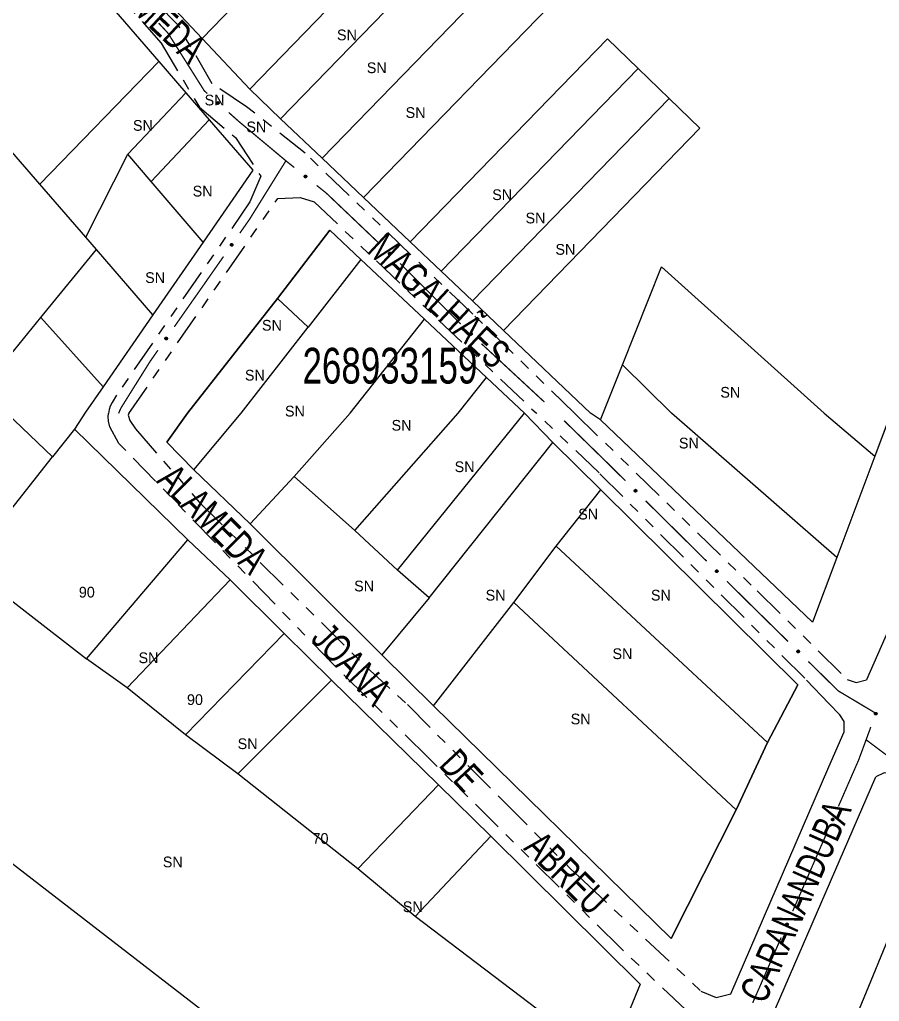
# Model space of a CAD drawing. Extents: x 207981 to 210201, y 4876477 to 4878908.
# Drawn here: x 209515.6 to 209635.9, y 4877825.2 to 4877962.6 of the extents above; entities that cross this region are included whole.
import ezdxf
from ezdxf.enums import TextEntityAlignment as Align

# ---------------------------------------------------------------- set-up
doc = ezdxf.new("R2010")
doc.units = 0
doc.header["$LTSCALE"] = 1.5
doc.header["$MEASUREMENT"] = 0
doc.linetypes.add('TRACO_25', pattern=[8, 3, -1, 1, -1, 1, -1])
for name, color, linetype in [('CD_MALHA_LOTES', 7, 'CONTINUOUS'), ('CD_TXT_QUADRA', 255, 'CONTINUOUS'), ('RU-QUADRA', 210, 'CONTINUOUS'), ('SV-EIXO-ROD-ESTR', 7, 'CONTINUOUS'), ('SV-EIXO-RUA-N-PAV', 6, 'CONTINUOUS'), ('SV-EST-MUNIC-PAV', 20, 'CONTINUOUS'), ('SV-RUA-NAO-PAV', 7, 'CONTINUOUS'), ('SV-TXT-MUNIC-PAV', 7, 'CONTINUOUS'), ('SV-TXT-RUA-N-PAV', 7, 'CONTINUOUS'), ('Th_NmrPort', 1, 'CONTINUOUS')]:
    doc.layers.add(name, color=color, linetype=linetype)
doc.styles.add('ARIAL', font='ARIAL.SHX')

msp = doc.modelspace()

# ---------------------------------------------------------------- linework, layer by layer
at = {"layer": 'CD_MALHA_LOTES', "linetype": 'Continuous', "flags": 128}
for points in [[(209541.120165, 4877959.934912), (209568.708482, 4877988.431657)], [(209541.120165, 4877959.934912), (209520.107355, 4877982.286909)], [(209547.800341, 4877952.828995), (209575.49736, 4877981.374251)], [(209516.752599, 4877977.900832), (209535.052147, 4877956.708988)], [(209552.106479, 4877948.650817), (209579.803498, 4877977.196073)], [(209557.946474, 4877943.183501), (209585.545015, 4877971.625168)], [(209591.286532, 4877966.054263), (209563.744264, 4877937.67179)], [(209659.904149, 4877963.968848), (209652.599024, 4877945.354199), (209637.590319, 4877907.536768), (209635.302476, 4877901.455209)], [(209547.800341, 4877952.828995), (209541.120165, 4877959.934912)], [(209570.269029, 4877931.468975), (209597.891635, 4877959.888865)], [(209597.891635, 4877959.888865), (209602.194198, 4877955.707005)], [(209518.428791, 4877939.51049), (209502.751506, 4877957.595568)], [(209518.428791, 4877939.51049), (209535.052147, 4877956.708988)], [(209535.052147, 4877956.708988), (209538.863258, 4877952.29552)], [(209574.617084, 4877927.334963), (209602.194198, 4877955.707005)], [(209602.194198, 4877955.707005), (209606.49676, 4877951.525145)], [(209530.726723, 4877943.727014), (209538.863258, 4877952.29552)], [(209538.863258, 4877952.29552), (209542.127237, 4877948.51566)], [(209552.106479, 4877948.650817), (209547.800341, 4877952.828995)], [(209578.965139, 4877923.200951), (209606.49676, 4877951.525145)], [(209606.49676, 4877951.525145), (209610.799323, 4877947.343285)], [(209534.000698, 4877939.901325), (209542.127237, 4877948.51566)], [(209542.127237, 4877948.51566), (209548.213417, 4877941.467542)], [(209557.946474, 4877943.183501), (209552.106479, 4877948.650817)], [(209610.799323, 4877947.343285), (209583.313195, 4877919.066939)], [(209524.835974, 4877932.119261), (209530.726723, 4877943.727014)], [(209534.000698, 4877939.901325), (209530.726723, 4877943.727014)], [(209563.744264, 4877937.67179), (209557.946474, 4877943.183501)], [(209548.213417, 4877941.467542), (209541.265968, 4877931.411747)], [(209524.835974, 4877932.119261), (209518.428791, 4877939.51049)], [(209541.265968, 4877931.411747), (209534.000698, 4877939.901325)], [(209570.269029, 4877931.468975), (209563.744264, 4877937.67179)], [(209551.674724, 4877923.518419), (209558.991725, 4877933.101022)], [(209558.991725, 4877933.101022), (209563.368411, 4877928.98864)], [(209526.350869, 4877930.371701), (209524.835974, 4877932.119261)], [(209541.265968, 4877931.411747), (209534.251001, 4877921.258227)], [(209574.617084, 4877927.334963), (209570.269029, 4877931.468975)], [(209518.572225, 4877920.877732), (209526.350869, 4877930.371701)], [(209534.251001, 4877921.258227), (209526.350869, 4877930.371701)], [(209563.368411, 4877928.98864), (209555.995675, 4877919.523578)], [(209563.368411, 4877928.98864), (209572.242305, 4877920.650632)], [(209578.965139, 4877923.200951), (209574.617084, 4877927.334963)], [(209599.972572, 4877914.266778), (209605.430161, 4877927.97314)], [(209605.430161, 4877927.97314), (209628.203812, 4877907.468279), (209635.302476, 4877901.455209)], [(209536.195481, 4877903.444155), (209539.096705, 4877907.470933), (209551.674724, 4877923.518419)], [(209555.995675, 4877919.523578), (209551.674724, 4877923.518419)], [(209583.313195, 4877919.066939), (209578.965139, 4877923.200951)], [(209510.63372, 4877911.18865), (209518.572225, 4877920.877732)], [(209527.276075, 4877911.162662), (209518.572225, 4877920.877732)], [(209534.251001, 4877921.258227), (209527.276075, 4877911.162662)], [(209554.01394, 4877898.612074), (209561.852451, 4877907.482387), (209572.242305, 4877920.650632)], [(209572.242305, 4877920.650632), (209580.922399, 4877912.49472)], [(209539.985943, 4877899.536997), (209546.595222, 4877907.506131), (209555.995675, 4877919.523578)], [(209596.915473, 4877906.573553), (209595.511364, 4877907.469253), (209583.313195, 4877919.066939)], [(209596.915473, 4877906.573553), (209597.265918, 4877907.469201), (209599.972572, 4877914.266778)], [(209629.964616, 4877887.26608), (209606.858399, 4877907.468915), (209599.972572, 4877914.266778)], [(209562.4924, 4877891.058537), (209576.996766, 4877907.482162), (209580.922399, 4877912.49472)], [(209580.922399, 4877912.49472), (209586.274728, 4877907.465613)], [(209520.177177, 4877901.386843), (209513.810574, 4877907.471686), (209510.63372, 4877911.18865)], [(209527.276075, 4877911.162662), (209524.82082, 4877907.603124), (209523.260254, 4877905.240688)], [(209568.504399, 4877885.509), (209586.274728, 4877907.465613)], [(209586.274728, 4877907.465613), (209590.240087, 4877903.390842)], [(209626.571204, 4877878.245691), (209596.915473, 4877906.573553)], [(209523.260254, 4877905.240688), (209520.177177, 4877901.386843)], [(209523.260254, 4877905.240688), (209539.139927, 4877889.739588)], [(209539.985943, 4877899.536997), (209536.195481, 4877903.444155)], [(209572.907417, 4877881.651681), (209590.240087, 4877903.390842)], [(209590.240087, 4877903.390842), (209596.945778, 4877896.762228)], [(209508.15318, 4877886.125615), (209520.177177, 4877901.386843)], [(209635.302476, 4877901.455209), (209629.964616, 4877887.26608)], [(209547.847787, 4877891.98346), (209539.985943, 4877899.536997)], [(209547.847787, 4877891.98346), (209554.01394, 4877898.612074)], [(209554.01394, 4877898.612074), (209562.4924, 4877891.058537)], [(209590.718574, 4877888.859961), (209596.945778, 4877896.762228)], [(209596.945778, 4877896.762228), (209624.539311, 4877869.477003)], [(209566.285858, 4877873.689046), (209547.847787, 4877891.98346)], [(209562.4924, 4877891.058537), (209568.504399, 4877885.509)], [(209524.949423, 4877873.106457), (209539.139927, 4877889.739588)], [(209539.139927, 4877889.739588), (209545.072022, 4877884.156439)], [(209584.767552, 4877880.981143), (209590.718574, 4877888.859961)], [(209590.718574, 4877888.859961), (209620.264139, 4877861.409826)], [(209586.36406, 4877788.95212), (209458.533216, 4877887.645907)], [(209629.964616, 4877887.26608), (209626.571204, 4877878.245691)], [(209508.15318, 4877886.125615), (209524.949423, 4877873.106457)], [(209572.907417, 4877881.651681), (209568.504399, 4877885.509)], [(209530.648888, 4877869.035411), (209545.072022, 4877884.156439)], [(209545.072022, 4877884.156439), (209552.632536, 4877876.654083)], [(209572.907417, 4877881.651681), (209566.285858, 4877873.689046)], [(209573.536046, 4877866.522675), (209584.767552, 4877880.981143)], [(209615.905644, 4877851.98039), (209584.767552, 4877880.981143)], [(209538.79098, 4877862.46358), (209552.632536, 4877876.654083)], [(209552.632536, 4877876.654083), (209559.262525, 4877870.140409)], [(209573.536046, 4877866.522675), (209566.285858, 4877873.689046)], [(209530.648888, 4877869.035411), (209524.949423, 4877873.106457)], [(209546.118863, 4877856.996747), (209559.262525, 4877870.140409)], [(209559.262525, 4877870.140409), (209574.20908, 4877855.484644)], [(209624.539311, 4877869.477003), (209620.264139, 4877861.409826)], [(209538.79098, 4877862.46358), (209530.648888, 4877869.035411)], [(209606.811477, 4877833.959691), (209573.536046, 4877866.522675)], [(209546.118863, 4877856.996747), (209538.79098, 4877862.46358)], [(209620.264139, 4877861.409826), (209615.905644, 4877851.98039)], [(209562.926467, 4877843.736768), (209546.118863, 4877856.996747)], [(209562.926467, 4877843.736768), (209574.20908, 4877855.484644)], [(209574.20908, 4877855.484644), (209581.536963, 4877848.273077)], [(209615.905644, 4877851.98039), (209606.811477, 4877833.959691)], [(209570.952243, 4877837.048621), (209581.536963, 4877848.273077)], [(209581.536963, 4877848.273077), (209602.473771, 4877827.5689)], [(209570.952243, 4877837.048621), (209562.926467, 4877843.736768)], [(209597.937463, 4877816.577075), (209570.952243, 4877837.048621)], [(209638.113653, 4877836.189392), (209633.126364, 4877824.070278)], [(209602.473771, 4877827.5689), (209597.937463, 4877816.577075)]]:
    msp.add_lwpolyline(points, dxfattribs=at)
at = {"layer": 'RU-QUADRA', "linetype": 'Continuous', "flags": 128}
for points in [[(209659.904149, 4877963.968848), (209637.603254, 4877907.571152), (209635.302476, 4877901.455209), (209629.964616, 4877887.26608), (209626.571204, 4877878.245691), (209596.915473, 4877906.573553), (209595.511364, 4877907.469253), (209583.313195, 4877919.066939), (209578.965139, 4877923.200951), (209574.617084, 4877927.334963), (209570.269029, 4877931.468975), (209563.744264, 4877937.67179), (209557.946474, 4877943.183501), (209552.106479, 4877948.650817), (209547.800341, 4877952.828995), (209541.120165, 4877959.934912), (209520.107355, 4877982.286909)], [(209516.752599, 4877977.900832), (209535.052147, 4877956.708988), (209538.863258, 4877952.29552), (209542.127237, 4877948.51566), (209548.213417, 4877941.467542), (209541.265968, 4877931.411747), (209534.251001, 4877921.258227), (209527.276075, 4877911.162662), (209524.82082, 4877907.603124)]]:
    msp.add_lwpolyline(points, dxfattribs=at)
msp.add_lwpolyline([(209586.274728, 4877907.465613), (209580.922399, 4877912.49472), (209572.242305, 4877920.650632), (209563.368411, 4877928.98864), (209558.991725, 4877933.101022), (209551.674724, 4877923.518419), (209539.096705, 4877907.470933), (209536.195481, 4877903.444155), (209539.985943, 4877899.536997), (209547.847787, 4877891.98346), (209566.285858, 4877873.689046), (209573.536046, 4877866.522675), (209606.811477, 4877833.959691), (209615.905644, 4877851.98039), (209620.264139, 4877861.409826), (209624.539311, 4877869.477003), (209596.945778, 4877896.762228), (209590.240087, 4877903.390842)], close=True, dxfattribs=at)
at = {"layer": 'RU-QUADRA', "linetype": 'Continuous'}
for points in [[(209524.82082, 4877907.603124), (209523.260254, 4877905.240688), (209539.139927, 4877889.739588), (209545.072022, 4877884.156439), (209552.632536, 4877876.654083), (209559.262525, 4877870.140409), (209574.20908, 4877855.484644), (209581.536963, 4877848.273077), (209602.473771, 4877827.5689), (209597.937463, 4877816.577075), (209586.36406, 4877788.95212), (209568.335142, 4877746.496926), (209557.983054, 4877721.140125)], [(209725.989695, 4877771.603992), (209720.204439, 4877776.990265), (209702.050705, 4877794.595397), (209692.923965, 4877802.774552), (209684.994175, 4877810.105867), (209677.513241, 4877816.888581), (209671.927476, 4877822.324727), (209643.499926, 4877848.55787), (209638.113653, 4877836.189392), (209633.126364, 4877824.070278), (209629.036786, 4877811.203071)]]:
    msp.add_lwpolyline(points, dxfattribs=at)
at = {"layer": 'SV-EIXO-ROD-ESTR'}
for points in [[(209635.586788, 4877865.53265), (209635.607878, 4877865.488522), (209635.61698, 4877865.446284), (209635.614431, 4877865.40887), (209635.603559, 4877865.376395), (209635.588694, 4877865.344425), (209635.566595, 4877865.315499), (209635.534957, 4877865.288828), (209635.490839, 4877865.267361), (209635.446958, 4877865.260881), (209635.410144, 4877865.261417), (209635.375629, 4877865.270805), (209635.344813, 4877865.285766), (209635.315526, 4877865.309714), (209635.28881, 4877865.34204), (209635.268298, 4877865.386924), (209635.259659, 4877865.428395), (209635.263074, 4877865.464518), (209635.272731, 4877865.499158), (209635.288298, 4877865.531615), (209635.310154, 4877865.559884), (209635.34275, 4877865.586724), (209635.38732, 4877865.606382), (209635.428583, 4877865.615471), (209635.464745, 4877865.612564), (209635.498634, 4877865.602289), (209635.53088, 4877865.587769), (209635.560882, 4877865.566766), (209635.586788, 4877865.53265)], [(209629.561323, 4877850.710819), (209629.579833, 4877850.665548), (209629.586483, 4877850.622856), (209629.581782, 4877850.585651), (209629.569054, 4877850.553858), (209629.55237, 4877850.522798), (209629.528641, 4877850.495195), (209629.495517, 4877850.470392), (209629.450235, 4877850.451506), (209629.406052, 4877850.447567), (209629.36933, 4877850.450225), (209629.335414, 4877850.461588), (209629.305513, 4877850.478301), (209629.277655, 4877850.503898), (209629.252848, 4877850.537711), (209629.234959, 4877850.583704), (209629.228726, 4877850.625604), (209629.234218, 4877850.66147), (209629.245857, 4877850.695495), (209629.26327, 4877850.727), (209629.28672, 4877850.753962), (209629.32081, 4877850.778878), (209629.366439, 4877850.795933), (209629.408158, 4877850.802627), (209629.444092, 4877850.797639), (209629.477331, 4877850.785426), (209629.508687, 4877850.769071), (209629.537428, 4877850.746373), (209629.561323, 4877850.710819)], [(209623.162408, 4877836.046103), (209623.180917, 4877836.000833), (209623.187568, 4877835.95814), (209623.182866, 4877835.920935), (209623.170139, 4877835.889142), (209623.153455, 4877835.858083), (209623.129725, 4877835.830479), (209623.096601, 4877835.805677), (209623.051319, 4877835.78679), (209623.007137, 4877835.782852), (209622.970415, 4877835.78551), (209622.936499, 4877835.796872), (209622.906598, 4877835.813585), (209622.87874, 4877835.839183), (209622.853933, 4877835.872996), (209622.836044, 4877835.918989), (209622.82981, 4877835.960888), (209622.835303, 4877835.996755), (209622.846942, 4877836.030779), (209622.864355, 4877836.062285), (209622.887805, 4877836.089246), (209622.921895, 4877836.114162), (209622.967523, 4877836.131217), (209623.009242, 4877836.137911), (209623.045176, 4877836.132924), (209623.078416, 4877836.120711), (209623.109772, 4877836.104356), (209623.138513, 4877836.081657), (209623.162408, 4877836.046103)]]:
    msp.add_lwpolyline(points, close=True, dxfattribs=at)
for points in [[(209635.288298, 4877865.531615), (209635.259659, 4877865.428395)], [(209635.298319, 4877865.541458), (209635.265742, 4877865.413848)], [(209635.310154, 4877865.559884), (209635.268298, 4877865.386924)], [(209635.326777, 4877865.567314), (209635.280806, 4877865.371921)], [(209635.34275, 4877865.586724), (209635.28881, 4877865.34204)], [(209635.36514, 4877865.592421), (209635.302742, 4877865.32891)], [(209635.38732, 4877865.606382), (209635.315526, 4877865.309714)], [(209635.40626, 4877865.609238), (209635.330824, 4877865.30254)], [(209635.428583, 4877865.615471), (209635.344813, 4877865.285766)], [(209635.44474, 4877865.611029), (209635.360796, 4877865.28129)], [(209635.464745, 4877865.612564), (209635.375629, 4877865.270805)], [(209635.480384, 4877865.605139), (209635.391044, 4877865.268665)], [(209635.498634, 4877865.602289), (209635.410144, 4877865.261417)], [(209635.514473, 4877865.591097), (209635.431947, 4877865.265198)], [(209635.53088, 4877865.587769), (209635.446958, 4877865.260881)], [(209635.54411, 4877865.572879), (209635.4709, 4877865.268269)], [(209635.560882, 4877865.566766), (209635.490839, 4877865.267361)], [(209635.571857, 4877865.549542), (209635.512354, 4877865.282052)], [(209635.586788, 4877865.53265), (209635.534957, 4877865.288828)], [(209635.597299, 4877865.508146), (209635.552943, 4877865.309247)], [(209635.607878, 4877865.488522), (209635.566595, 4877865.315499)], [(209635.61317, 4877865.464466), (209635.579786, 4877865.338609)], [(209635.61698, 4877865.446284), (209635.588694, 4877865.344425)], [(209629.26327, 4877850.727), (209629.228726, 4877850.625604)], [(209629.273842, 4877850.736249), (209629.23396, 4877850.61073)], [(209629.28672, 4877850.753962), (209629.234959, 4877850.583704)], [(209629.303744, 4877850.760421), (209629.246581, 4877850.568004)], [(209629.32081, 4877850.778878), (209629.252848, 4877850.537711)], [(209629.343491, 4877850.783274), (209629.266, 4877850.5238)], [(209629.366439, 4877850.795933), (209629.277655, 4877850.503898)], [(209629.385512, 4877850.797691), (209629.292514, 4877850.495854)], [(209629.408158, 4877850.802627), (209629.305513, 4877850.478301)], [(209629.424032, 4877850.79726), (209629.321211, 4877850.472911)], [(209629.444092, 4877850.797639), (209629.335414, 4877850.461588)], [(209629.459277, 4877850.789324), (209629.350681, 4877850.458563)], [(209629.477331, 4877850.785426), (209629.36933, 4877850.450225)], [(209629.492499, 4877850.773339), (209629.391315, 4877850.452742)], [(209629.508687, 4877850.769071), (209629.406052, 4877850.447567)], [(209629.521036, 4877850.753443), (209629.43038, 4877850.453561)], [(209629.537428, 4877850.746373), (209629.450235, 4877850.451506)], [(209629.547391, 4877850.728544), (209629.472561, 4877850.464932)], [(209629.561323, 4877850.710819), (209629.495517, 4877850.470392)], [(209629.570403, 4877850.68575), (209629.51465, 4877850.48974)], [(209629.579833, 4877850.665548), (209629.528641, 4877850.495195)], [(209629.583729, 4877850.641228), (209629.543142, 4877850.517505)], [(209629.586483, 4877850.622856), (209629.55237, 4877850.522798)], [(209622.864355, 4877836.062285), (209622.82981, 4877835.960888)], [(209622.874927, 4877836.071534), (209622.835045, 4877835.946014)], [(209622.887805, 4877836.089246), (209622.836044, 4877835.918989)], [(209622.904828, 4877836.095705), (209622.847665, 4877835.903288)], [(209622.921895, 4877836.114162), (209622.853933, 4877835.872996)], [(209622.944575, 4877836.118559), (209622.867085, 4877835.859084)], [(209622.967523, 4877836.131217), (209622.87874, 4877835.839183)], [(209622.986597, 4877836.132976), (209622.893599, 4877835.831138)], [(209623.009242, 4877836.137911), (209622.906598, 4877835.813585)], [(209623.025116, 4877836.132544), (209622.922295, 4877835.808195)], [(209623.045176, 4877836.132924), (209622.936499, 4877835.796872)], [(209623.060362, 4877836.124609), (209622.951765, 4877835.793847)], [(209623.078416, 4877836.120711), (209622.970415, 4877835.78551)], [(209623.093583, 4877836.108624), (209622.9924, 4877835.788027)], [(209623.109772, 4877836.104356), (209623.007137, 4877835.782852)], [(209623.122121, 4877836.088728), (209623.031465, 4877835.788846)], [(209623.138513, 4877836.081657), (209623.051319, 4877835.78679)], [(209623.148476, 4877836.063829), (209623.073646, 4877835.800216)], [(209623.162408, 4877836.046103), (209623.096601, 4877835.805677)], [(209623.171488, 4877836.021035), (209623.115735, 4877835.825025)], [(209623.180917, 4877836.000833), (209623.129725, 4877835.830479)], [(209623.184814, 4877835.976512), (209623.144226, 4877835.852789)], [(209623.187568, 4877835.95814), (209623.153455, 4877835.858083)]]:
    msp.add_lwpolyline(points, dxfattribs=at)
at = {"layer": 'SV-EIXO-ROD-ESTR', "const_width": 0.18}
for points in [[(209634.394526, 4877862.621746), (209634.08, 4877861.77)], [(209634.740935, 4877863.55983), (209634.394526, 4877862.621746)], [(209634.08, 4877861.77), (209633.355622, 4877859.807377)], [(209633.355622, 4877859.807377), (209633.05459, 4877858.991762)], [(209633.05459, 4877858.991762), (209630.202831, 4877852.456244)], [(209628.603103, 4877848.790065), (209623.803916, 4877837.791528)], [(209622.204187, 4877834.125349), (209618.204865, 4877824.959902)]]:
    msp.add_lwpolyline(points, dxfattribs=at)
at = {"layer": 'SV-EIXO-RUA-N-PAV', "const_width": 0.18}
for points in [[(209535.060048, 4877962.058538), (209535.739456, 4877961.324778)], [(209535.739456, 4877961.324778), (209536.35944, 4877960.655195)], [(209536.35944, 4877960.655195), (209541.204155, 4877952.966843)], [(209541.204155, 4877952.966843), (209541.445246, 4877952.584243)], [(209541.445246, 4877952.584243), (209541.855171, 4877952.2209)], [(209544.848559, 4877949.56767), (209545.596906, 4877948.904362)], [(209545.596906, 4877948.904362), (209546.309929, 4877948.272364)], [(209546.309929, 4877948.272364), (209552.485549, 4877943.112986)], [(209552.860668, 4877942.799595), (209548.109261, 4877935.156027)], [(209552.485549, 4877943.112986), (209552.860668, 4877942.799595)], [(209552.860668, 4877942.799595), (209554.040996, 4877941.85591)], [(209557.165216, 4877939.358061), (209557.946272, 4877938.733599)], [(209557.946272, 4877938.733599), (209558.513099, 4877938.280415)], [(209558.513099, 4877938.280415), (209565.956677, 4877931.198468)], [(209548.109261, 4877935.156027), (209547.774862, 4877934.618082)], [(209547.774862, 4877934.618082), (209546.418464, 4877932.678769)], [(209544.125887, 4877929.400951), (209541.260165, 4877925.303679)], [(209568.852205, 4877928.438833), (209577.337486, 4877919.953551)], [(209541.085922, 4877925.054556), (209537.24305, 4877919.571072)], [(209541.260165, 4877925.303679), (209541.085922, 4877925.054556)], [(209534.947423, 4877916.295389), (209534.373516, 4877915.476469)], [(209580.241169, 4877917.203303), (209589.043448, 4877909.04733)], [(209533.899458, 4877914.800024), (209530.090796, 4877908.720543)], [(209534.373516, 4877915.476469), (209533.899458, 4877914.800024)], [(209529.611408, 4877907.845531), (209529.436249, 4877907.456867)], [(209529.78774, 4877908.236798), (209529.611408, 4877907.845531)], [(209530.090796, 4877908.720543), (209529.78774, 4877908.236798)], [(209597.81224, 4877900.572494), (209591.81206, 4877906.429111)], [(209598.249642, 4877900.139652), (209597.81224, 4877900.572494)], [(209600.38205, 4877898.029477), (209598.249642, 4877900.139652)], [(209611.75489, 4877886.775211), (209603.22526, 4877895.21591)], [(209617.5, 4877881.09), (209614.5981, 4877883.961644)], [(209618.15437, 4877880.446975), (209617.5, 4877881.09)], [(209623.147207, 4877875.540696), (209618.15437, 4877880.446975)], [(209630.19, 4877868.62), (209626.000257, 4877872.737108)], [(209630.298142, 4877868.555444), (209630.19, 4877868.62)], [(209635.45, 4877865.48), (209630.298142, 4877868.555444)], [(209634.283044, 4877861.625446), (209634.083352, 4877861.774512)], [(209639.091158, 4877858.03629), (209634.283044, 4877861.625446)]]:
    msp.add_lwpolyline(points, dxfattribs=at)
at = {"layer": 'SV-EIXO-RUA-N-PAV'}
for points in [[(209543.317359, 4877951.071968), (209543.366133, 4877951.0756), (209543.408794, 4877951.068748), (209543.44273, 4877951.052793), (209543.469043, 4877951.030873), (209543.493436, 4877951.005417), (209543.512367, 4877950.974326), (209543.525734, 4877950.935164), (209543.529722, 4877950.886263), (209543.519831, 4877950.843022), (209543.505968, 4877950.808914), (209543.484691, 4877950.780161), (209543.459565, 4877950.756879), (209543.426619, 4877950.738282), (209543.386799, 4877950.725123), (209543.337531, 4877950.722304), (209543.295753, 4877950.729308), (209543.263333, 4877950.745603), (209543.234562, 4877950.767176), (209543.20997, 4877950.793463), (209543.191563, 4877950.82409), (209543.178386, 4877950.864206), (209543.176248, 4877950.912871), (209543.182758, 4877950.954619), (209543.198593, 4877950.987259), (209543.22047, 4877951.015106), (209543.245705, 4877951.039882), (209543.276166, 4877951.060213), (209543.317359, 4877951.071968)], [(209555.559625, 4877940.782688), (209555.608151, 4877940.788791), (209555.651105, 4877940.784114), (209555.685808, 4877940.769902), (209555.713199, 4877940.749346), (209555.738853, 4877940.725161), (209555.759338, 4877940.695071), (209555.774676, 4877940.656638), (209555.781141, 4877940.608003), (209555.773458, 4877940.564316), (209555.761344, 4877940.529548), (209555.741555, 4877940.499752), (209555.717643, 4877940.475224), (209555.685683, 4877940.454979), (209555.646583, 4877940.439815), (209555.597521, 4877940.434498), (209555.555442, 4877940.439373), (209555.522237, 4877940.454001), (209555.492408, 4877940.474085), (209555.466513, 4877940.49909), (209555.446575, 4877940.528743), (209555.431378, 4877940.568138), (209555.426772, 4877940.616632), (209555.431154, 4877940.658657), (209555.445313, 4877940.692059), (209555.465747, 4877940.72098), (209555.489692, 4877940.747006), (209555.519082, 4877940.768857), (209555.559625, 4877940.782688)], [(209545.444731, 4877931.094508), (209545.453931, 4877931.046472), (209545.452015, 4877931.003307), (209545.440055, 4877930.967765), (209545.421297, 4877930.939113), (209545.398805, 4877930.911963), (209545.370089, 4877930.889592), (209545.332717, 4877930.871823), (209545.284596, 4877930.862256), (209545.240506, 4877930.867125), (209545.205034, 4877930.876986), (209545.174031, 4877930.894826), (209545.148022, 4877930.917118), (209545.125771, 4877930.947715), (209545.108134, 4877930.985763), (209545.099685, 4877931.034384), (209545.101854, 4877931.076689), (209545.114325, 4877931.110763), (209545.132457, 4877931.141818), (209545.155752, 4877931.169261), (209545.184067, 4877931.191058), (209545.222407, 4877931.208747), (209545.270506, 4877931.21645), (209545.312725, 4877931.214769), (209545.346966, 4877931.20278), (209545.377137, 4877931.18424), (209545.404643, 4877931.162012), (209545.428332, 4877931.134082), (209545.444731, 4877931.094508)], [(209567.377433, 4877929.998679), (209567.426304, 4877930.000589), (209567.468697, 4877929.992237), (209567.50205, 4877929.975094), (209567.527573, 4877929.95226), (209567.551053, 4877929.92596), (209567.568875, 4877929.89422), (209567.580853, 4877929.854611), (209567.583113, 4877929.8056), (209567.571703, 4877929.762735), (209567.556646, 4877929.729137), (209567.534369, 4877929.701152), (209567.508437, 4877929.67877), (209567.474855, 4877929.661348), (209567.434597, 4877929.649601), (209567.385259, 4877929.648521), (209567.343755, 4877929.656994), (209567.31193, 4877929.674423), (209567.283938, 4877929.696997), (209567.260288, 4877929.724135), (209567.242973, 4877929.755392), (209567.231219, 4877929.795948), (209567.230798, 4877929.844658), (209567.238776, 4877929.88615), (209567.255753, 4877929.918212), (209567.278598, 4877929.94527), (209567.304691, 4877929.969141), (209567.335851, 4877929.988385), (209567.377433, 4877929.998679)], [(209578.743548, 4877918.741032), (209578.792389, 4877918.743587), (209578.834889, 4877918.735796), (209578.868465, 4877918.719095), (209578.894287, 4877918.6966), (209578.918112, 4877918.670611), (209578.936353, 4877918.63911), (209578.948852, 4877918.599662), (209578.951759, 4877918.550686), (209578.940916, 4877918.507674), (209578.926304, 4877918.47388), (209578.904398, 4877918.445603), (209578.878763, 4877918.422881), (209578.845415, 4877918.405017), (209578.805315, 4877918.39274), (209578.755996, 4877918.391009), (209578.714383, 4877918.398933), (209578.682331, 4877918.41594), (209578.654043, 4877918.438142), (209578.630037, 4877918.464966), (209578.612311, 4877918.495992), (209578.600022, 4877918.536389), (209578.598959, 4877918.585089), (209578.606389, 4877918.626683), (209578.622941, 4877918.658966), (209578.645427, 4877918.686323), (209578.671202, 4877918.710537), (209578.702105, 4877918.73019), (209578.743548, 4877918.741032)], [(209536.267843, 4877917.987718), (209536.276998, 4877917.939674), (209536.275042, 4877917.89651), (209536.263049, 4877917.860979), (209536.244264, 4877917.832345), (209536.221746, 4877917.805215), (209536.19301, 4877917.782872), (209536.155622, 4877917.765138), (209536.107491, 4877917.755616), (209536.063406, 4877917.760525), (209536.027943, 4877917.77042), (209535.996957, 4877917.788288), (209535.970968, 4877917.810604), (209535.948746, 4877917.841222), (209535.931144, 4877917.879287), (209535.922741, 4877917.927915), (209535.924949, 4877917.970218), (209535.937451, 4877918.004281), (209535.955613, 4877918.035318), (209535.978933, 4877918.06274), (209536.007268, 4877918.084511), (209536.045625, 4877918.102164), (209536.093731, 4877918.109822), (209536.135949, 4877918.108102), (209536.170178, 4877918.096081), (209536.200332, 4877918.077513), (209536.227817, 4877918.055259), (209536.25148, 4877918.027307), (209536.267843, 4877917.987718)], [(209601.828354, 4877896.443385), (209601.779454, 4877896.442435), (209601.737234, 4877896.451619), (209601.704224, 4877896.469414), (209601.679155, 4877896.492744), (209601.656196, 4877896.519502), (209601.639001, 4877896.551585), (209601.627803, 4877896.591422), (209601.626507, 4877896.640468), (209601.638757, 4877896.683101), (209601.654471, 4877896.716396), (209601.677294, 4877896.743938), (209601.703661, 4877896.765806), (209601.737578, 4877896.782565), (209601.77806, 4877896.793518), (209601.827409, 4877896.793629), (209601.868739, 4877896.784341), (209601.900216, 4877896.766291), (209601.927759, 4877896.743171), (209601.950871, 4877896.715573), (209601.967568, 4877896.683982), (209601.978523, 4877896.643204), (209601.977987, 4877896.594495), (209601.969194, 4877896.553167), (209601.951591, 4877896.521445), (209601.928219, 4877896.494841), (209601.901661, 4877896.471488), (209601.87013, 4877896.45286), (209601.828354, 4877896.443385)], [(209613.201194, 4877885.189119), (209613.152295, 4877885.188169), (209613.110074, 4877885.197353), (209613.077065, 4877885.215148), (209613.051995, 4877885.238478), (209613.029036, 4877885.265235), (209613.011841, 4877885.297319), (209613.000643, 4877885.337156), (209612.999347, 4877885.386202), (209613.011597, 4877885.428834), (209613.027312, 4877885.46213), (209613.050134, 4877885.489672), (209613.076501, 4877885.51154), (209613.110419, 4877885.528299), (209613.1509, 4877885.539252), (209613.200249, 4877885.539363), (209613.241579, 4877885.530075), (209613.273056, 4877885.512025), (209613.300599, 4877885.488905), (209613.323711, 4877885.461307), (209613.340409, 4877885.429716), (209613.351364, 4877885.388938), (209613.350827, 4877885.340229), (209613.342035, 4877885.298901), (209613.324431, 4877885.267179), (209613.301059, 4877885.240575), (209613.274502, 4877885.217222), (209613.24297, 4877885.198594), (209613.201194, 4877885.189119)], [(209624.599059, 4877873.95968), (209624.550163, 4877873.95856), (209624.507911, 4877873.967595), (209624.474839, 4877873.985274), (209624.449688, 4877874.008517), (209624.426636, 4877874.035194), (209624.409328, 4877874.067217), (209624.397991, 4877874.107014), (209624.396523, 4877874.156055), (209624.408623, 4877874.198731), (209624.424221, 4877874.232081), (209624.446947, 4877874.259702), (209624.473237, 4877874.281662), (209624.507096, 4877874.298541), (209624.547539, 4877874.309636), (209624.596887, 4877874.309919), (209624.63825, 4877874.300777), (209624.669789, 4877874.282837), (209624.697413, 4877874.259813), (209624.720621, 4877874.232297), (209624.73743, 4877874.200764), (209624.748527, 4877874.160024), (209624.748161, 4877874.111314), (209624.739514, 4877874.069956), (209624.722022, 4877874.038172), (209624.698743, 4877874.011487), (209624.672268, 4877873.98804), (209624.640802, 4877873.969302), (209624.599059, 4877873.95968)]]:
    msp.add_lwpolyline(points, close=True, dxfattribs=at)
for points in [[(209543.176248, 4877950.912871), (209543.426619, 4877950.738282)], [(209543.178386, 4877950.864206), (209543.386799, 4877950.725123)], [(209543.180463, 4877950.931555), (209543.438856, 4877950.749932)], [(209543.181205, 4877950.887136), (209543.404091, 4877950.733339)], [(209543.182758, 4877950.954619), (209543.459565, 4877950.756879)], [(209543.190674, 4877950.842276), (209543.356052, 4877950.728512)], [(209543.191563, 4877950.82409), (209543.337531, 4877950.722304)], [(209543.192763, 4877950.968061), (209543.469537, 4877950.770146)], [(209543.198593, 4877950.987259), (209543.484691, 4877950.780161)], [(209543.204436, 4877950.806373), (209543.311516, 4877950.729695)], [(209543.20997, 4877950.793463), (209543.295753, 4877950.729308)], [(209543.21119, 4877950.999136), (209543.49228, 4877950.793748)], [(209543.22047, 4877951.015106), (209543.505968, 4877950.808914)], [(209543.236648, 4877951.025802), (209543.510359, 4877950.830602)], [(209543.245705, 4877951.039882), (209543.519831, 4877950.843022)], [(209543.264381, 4877951.046805), (209543.521638, 4877950.868013)], [(209543.276166, 4877951.060213), (209543.529722, 4877950.886263)], [(209543.296199, 4877951.064187), (209543.523843, 4877950.911643)], [(209543.317359, 4877951.071968), (209543.525734, 4877950.935164)], [(209543.344007, 4877951.072867), (209543.513237, 4877950.959335)], [(209543.366133, 4877951.0756), (209543.512367, 4877950.974326)], [(209543.390469, 4877951.071799), (209543.495622, 4877950.995005)], [(209543.408794, 4877951.068748), (209543.493436, 4877951.005417)], [(209555.457289, 4877940.70456), (209555.748445, 4877940.513707)], [(209555.465747, 4877940.72098), (209555.761344, 4877940.529548)], [(209555.481362, 4877940.732484), (209555.764629, 4877940.551431)], [(209555.489692, 4877940.747006), (209555.773458, 4877940.564316)], [(209555.507993, 4877940.754867), (209555.773994, 4877940.589366)], [(209555.519082, 4877940.768857), (209555.781141, 4877940.608003)], [(209555.538887, 4877940.773843), (209555.773981, 4877940.633052)], [(209555.559625, 4877940.782688), (209555.774676, 4877940.656638)], [(209555.586193, 4877940.784938), (209555.760968, 4877940.680144)], [(209555.608151, 4877940.788791), (209555.759338, 4877940.695071)], [(209555.632649, 4877940.786231), (209555.741565, 4877940.714874)], [(209555.651105, 4877940.784114), (209555.738853, 4877940.725161)], [(209555.426772, 4877940.616632), (209555.685683, 4877940.454979)], [(209555.430033, 4877940.635507), (209555.697314, 4877940.467235)], [(209555.431154, 4877940.658657), (209555.717643, 4877940.475224)], [(209555.431378, 4877940.568138), (209555.646583, 4877940.439815)], [(209555.43303, 4877940.591182), (209555.663436, 4877940.448898)], [(209555.440464, 4877940.67259), (209555.726929, 4877940.488981)], [(209555.444763, 4877940.54686), (209555.615703, 4877940.441639)], [(209555.445313, 4877940.692059), (209555.741555, 4877940.499752)], [(209555.446575, 4877940.528743), (209555.597521, 4877940.434498)], [(209555.46033, 4877940.511703), (209555.571165, 4877940.44056)], [(209555.466513, 4877940.49909), (209555.555442, 4877940.439373)], [(209545.184067, 4877931.191058), (209545.099685, 4877931.034384)], [(209545.155752, 4877931.169261), (209545.101854, 4877931.076689)], [(209545.167943, 4877931.176239), (209545.104046, 4877931.061074)], [(209545.20203, 4877931.194026), (209545.107975, 4877931.016697)], [(209545.222407, 4877931.208747), (209545.108134, 4877930.985763)], [(209545.24551, 4877931.208575), (209545.118278, 4877930.969527)], [(209545.270506, 4877931.21645), (209545.125771, 4877930.947715)], [(209545.289551, 4877931.214405), (209545.138747, 4877930.936894)], [(209545.312725, 4877931.214769), (209545.148022, 4877930.917118)], [(209545.327226, 4877931.206371), (209545.162345, 4877930.908733)], [(209545.346966, 4877931.20278), (209545.174031, 4877930.894826)], [(209545.360209, 4877931.191628), (209545.188399, 4877930.888845)], [(209545.377137, 4877931.18424), (209545.205034, 4877930.876986)], [(209545.389617, 4877931.169394), (209545.227082, 4877930.87511)], [(209545.404643, 4877931.162012), (209545.240506, 4877930.867125)], [(209545.413661, 4877931.144252), (209545.26554, 4877930.868194)], [(209545.428332, 4877931.134082), (209545.284596, 4877930.862256)], [(209545.434576, 4877931.114636), (209545.309135, 4877930.871006)], [(209545.444731, 4877931.094508), (209545.332717, 4877930.871823)], [(209545.448679, 4877931.068139), (209545.355296, 4877930.887009)], [(209545.453931, 4877931.046472), (209545.370089, 4877930.889592)], [(209545.452945, 4877931.021861), (209545.388712, 4877930.908597)], [(209545.452015, 4877931.003307), (209545.398805, 4877930.911963)], [(209567.230798, 4877929.844658), (209567.474855, 4877929.661348)], [(209567.231219, 4877929.795948), (209567.434597, 4877929.649601)], [(209567.234845, 4877929.818764), (209567.452168, 4877929.657202)], [(209567.235669, 4877929.863182), (209567.487496, 4877929.672559)], [(209567.238776, 4877929.88615), (209567.508437, 4877929.67877)], [(209567.242725, 4877929.773598), (209567.403988, 4877929.654072)], [(209567.242973, 4877929.755392), (209567.385259, 4877929.648521)], [(209567.249249, 4877929.899232), (209567.518871, 4877929.691678)], [(209567.255213, 4877929.737233), (209567.359522, 4877929.656826)], [(209567.255753, 4877929.918212), (209567.534369, 4877929.701152)], [(209567.260288, 4877929.724135), (209567.343755, 4877929.656994)], [(209567.268761, 4877929.929637), (209567.542433, 4877929.714463)], [(209567.278598, 4877929.94527), (209567.556646, 4877929.729137)], [(209567.295144, 4877929.955388), (209567.5618, 4877929.750657)], [(209567.304691, 4877929.969141), (209567.571703, 4877929.762735)], [(209567.323601, 4877929.9754), (209567.574391, 4877929.787646)], [(209567.335851, 4877929.988385), (209567.583113, 4877929.8056)], [(209567.356012, 4877929.99165), (209567.578133, 4877929.831172)], [(209567.377433, 4877929.998679), (209567.580853, 4877929.854611)], [(209567.404096, 4877929.998638), (209567.569216, 4877929.879208)], [(209567.426304, 4877930.000589), (209567.568875, 4877929.89422)], [(209567.450491, 4877929.995932), (209567.552871, 4877929.915477)], [(209567.468697, 4877929.992237), (209567.551053, 4877929.92596)], [(209578.690027, 4877918.717045), (209578.943275, 4877918.532618)], [(209578.702105, 4877918.73019), (209578.951759, 4877918.550686)], [(209578.722221, 4877918.733721), (209578.946442, 4877918.576189)], [(209578.743548, 4877918.741032), (209578.948852, 4877918.599662)], [(209578.770209, 4877918.741343), (209578.936891, 4877918.624104)], [(209578.792389, 4877918.743587), (209578.936353, 4877918.63911)], [(209578.816635, 4877918.73925), (209578.920068, 4877918.660154)], [(209578.834889, 4877918.735796), (209578.918112, 4877918.670611)], [(209536.007268, 4877918.084511), (209535.922741, 4877917.927915)], [(209535.978933, 4877918.06274), (209535.924949, 4877917.970218)], [(209535.99113, 4877918.069707), (209535.927126, 4877917.954602)], [(209536.025235, 4877918.087462), (209535.931015, 4877917.91022)], [(209536.045625, 4877918.102164), (209535.931144, 4877917.879287)], [(209536.068727, 4877918.101971), (209535.941273, 4877917.863041)], [(209536.093731, 4877918.109822), (209535.948746, 4877917.841222)], [(209536.112774, 4877918.10776), (209535.961712, 4877917.830389)], [(209536.135949, 4877918.108102), (209535.970968, 4877917.810604)], [(209536.150442, 4877918.099691), (209535.985284, 4877917.802206)], [(209536.170178, 4877918.096081), (209535.996957, 4877917.788288)], [(209536.183411, 4877918.084917), (209536.011319, 4877917.782294)], [(209536.200332, 4877918.077513), (209536.027943, 4877917.77042)], [(209536.212798, 4877918.062656), (209536.04999, 4877917.768523)], [(209536.227817, 4877918.055259), (209536.063406, 4877917.760525)], [(209536.236819, 4877918.037491), (209536.088441, 4877917.761571)], [(209536.25148, 4877918.027307), (209536.107491, 4877917.755616)], [(209536.257706, 4877918.007856), (209536.132039, 4877917.764342)], [(209536.267843, 4877917.987718), (209536.155622, 4877917.765138)], [(209536.271766, 4877917.961345), (209536.178215, 4877917.780303)], [(209536.276998, 4877917.939674), (209536.19301, 4877917.782872)], [(209536.275989, 4877917.915064), (209536.211651, 4877917.801859)], [(209536.275042, 4877917.89651), (209536.221746, 4877917.805215)], [(209578.598959, 4877918.585089), (209578.845415, 4877918.405017)], [(209578.600022, 4877918.536389), (209578.805315, 4877918.39274)], [(209578.603347, 4877918.559251), (209578.822784, 4877918.400572)], [(209578.603585, 4877918.603676), (209578.857907, 4877918.416394)], [(209578.606389, 4877918.626683), (209578.878763, 4877918.422881)], [(209578.611823, 4877918.514193), (209578.774649, 4877918.396806)], [(209578.612311, 4877918.495992), (209578.755996, 4877918.391009)], [(209578.616688, 4877918.639901), (209578.889026, 4877918.435926)], [(209578.622941, 4877918.658966), (209578.904398, 4877918.445603)], [(209578.624789, 4877918.477996), (209578.730151, 4877918.398973)], [(209578.630037, 4877918.464966), (209578.714383, 4877918.398933)], [(209578.635796, 4877918.670562), (209578.912285, 4877918.45902)], [(209578.645427, 4877918.686323), (209578.926304, 4877918.47388)], [(209578.661837, 4877918.696659), (209578.931173, 4877918.495466)], [(209578.671202, 4877918.710537), (209578.940916, 4877918.507674)], [(209601.951591, 4877896.521445), (209601.677294, 4877896.743938)], [(209601.958467, 4877896.540294), (209601.692975, 4877896.753105)], [(209601.969194, 4877896.553167), (209601.703661, 4877896.765806)], [(209601.972752, 4877896.576069), (209601.724719, 4877896.771604)], [(209601.977987, 4877896.594495), (209601.737578, 4877896.782565)], [(209601.97445, 4877896.620463), (209601.760343, 4877896.786264)], [(209601.978523, 4877896.643204), (209601.77806, 4877896.793518)], [(209601.967458, 4877896.665775), (209601.808575, 4877896.788447)], [(209601.967568, 4877896.683982), (209601.827409, 4877896.793629)], [(209601.955688, 4877896.702379), (209601.852979, 4877896.78482)], [(209601.950871, 4877896.715573), (209601.868739, 4877896.784341)], [(209601.87013, 4877896.45286), (209601.626507, 4877896.640468)], [(209601.828354, 4877896.443385), (209601.627803, 4877896.591422)], [(209601.849909, 4877896.449992), (209601.630983, 4877896.614803)], [(209601.882633, 4877896.465601), (209601.63558, 4877896.658247)], [(209601.901661, 4877896.471488), (209601.638757, 4877896.683101)], [(209601.801697, 4877896.44395), (209601.638955, 4877896.566601)], [(209601.779454, 4877896.442435), (209601.639001, 4877896.551585)], [(209601.911477, 4877896.48505), (209601.648896, 4877896.694982)], [(209601.928219, 4877896.494841), (209601.654471, 4877896.716396)], [(209601.755364, 4877896.447566), (209601.654585, 4877896.530018)], [(209601.737234, 4877896.451619), (209601.656196, 4877896.519502)], [(209601.938362, 4877896.510278), (209601.66897, 4877896.730787)], [(209613.24297, 4877885.198594), (209612.999347, 4877885.386202)], [(209613.201194, 4877885.189119), (209613.000643, 4877885.337156)], [(209613.222749, 4877885.195726), (209613.003824, 4877885.360537)], [(209613.255473, 4877885.211335), (209613.00842, 4877885.403981)], [(209613.274502, 4877885.217222), (209613.011597, 4877885.428834)], [(209613.174537, 4877885.189684), (209613.011795, 4877885.312335)], [(209613.152295, 4877885.188169), (209613.011841, 4877885.297319)], [(209613.284318, 4877885.230784), (209613.021736, 4877885.440716)], [(209613.301059, 4877885.240575), (209613.027312, 4877885.46213)], [(209613.128204, 4877885.1933), (209613.027425, 4877885.275752)], [(209613.110074, 4877885.197353), (209613.029036, 4877885.265235)], [(209613.311202, 4877885.256012), (209613.041811, 4877885.476521)], [(209613.324431, 4877885.267179), (209613.050134, 4877885.489672)], [(209613.331307, 4877885.286028), (209613.065816, 4877885.498839)], [(209613.342035, 4877885.298901), (209613.076501, 4877885.51154)], [(209613.345593, 4877885.321803), (209613.09756, 4877885.517338)], [(209613.350827, 4877885.340229), (209613.110419, 4877885.528299)], [(209613.34729, 4877885.366197), (209613.133183, 4877885.531998)], [(209613.351364, 4877885.388938), (209613.1509, 4877885.539252)], [(209613.340298, 4877885.411509), (209613.181416, 4877885.534181)], [(209613.340409, 4877885.429716), (209613.200249, 4877885.539363)], [(209613.328528, 4877885.448113), (209613.225819, 4877885.530554)], [(209613.323711, 4877885.461307), (209613.241579, 4877885.530075)], [(209624.640802, 4877873.969302), (209624.396523, 4877874.156055)], [(209624.599059, 4877873.95968), (209624.397991, 4877874.107014)], [(209624.620591, 4877873.966363), (209624.401089, 4877874.130406)], [(209624.65326, 4877873.982087), (209624.405534, 4877874.173866)], [(209624.672268, 4877873.98804), (209624.408623, 4877874.198731)], [(209624.5724, 4877873.960152), (209624.40923, 4877874.082233)], [(209624.550163, 4877873.95856), (209624.409328, 4877874.067217)], [(209624.682036, 4877874.001637), (209624.418721, 4877874.210647)], [(209624.698743, 4877874.011487), (209624.424221, 4877874.232081)], [(209624.526055, 4877873.963606), (209624.424987, 4877874.045704)], [(209624.507911, 4877873.967595), (209624.426636, 4877874.035194)], [(209624.708832, 4877874.026958), (209624.43867, 4877874.246523)], [(209624.722022, 4877874.038172), (209624.446947, 4877874.259702)], [(209624.728832, 4877874.057045), (209624.462596, 4877874.268925)], [(209624.739514, 4877874.069956), (209624.473237, 4877874.281662)], [(209624.742992, 4877874.09287), (209624.494275, 4877874.287535)], [(209624.748161, 4877874.111314), (209624.507096, 4877874.298541)], [(209624.744533, 4877874.137269), (209624.529847, 4877874.30232)], [(209624.748527, 4877874.160024), (209624.547539, 4877874.309636)], [(209624.737383, 4877874.182557), (209624.578072, 4877874.304671)], [(209624.73743, 4877874.200764), (209624.596887, 4877874.309919)], [(209624.725485, 4877874.219119), (209624.622488, 4877874.3012)], [(209624.720621, 4877874.232297), (209624.63825, 4877874.300777)]]:
    msp.add_lwpolyline(points, dxfattribs=at)
at = {"layer": 'SV-EST-MUNIC-PAV', "linetype": 'Continuous'}
for points in [[(209650.559061, 4877907.467614, 10.042101), (209634.161875, 4877870.162825, 10.042101)], [(209615.12471, 4877826.240728, 9.906792), (209628.886514, 4877857.988447, 10.580488), (209631.010372, 4877862.889846, 10.580488)], [(209608.084287, 4877793.493248, 9.906792), (209635.428875, 4877856.576134, 10.580488)]]:
    msp.add_polyline3d(points, dxfattribs=at)
at = {"layer": 'SV-RUA-NAO-PAV', "linetype": 'TRACO_25'}
for points in [[(209593.277954, 4877907.469319, 7.8149), (209579.024381, 4877921.324426, 7.8149), (209555.549193, 4877943.878059, 6.726047), (209547.362486, 4877950.352706, 6.899273), (209542.534795, 4877953.572797, 6.899273), (209537.851003, 4877961.679359, 6.602313), (209524.853041, 4877974.860927, 5.909406)], [(209524.770985, 4877971.262244, 5.909406), (209535.386638, 4877959.254332, 6.627059), (209540.759297, 4877950.289722, 6.948766), (209545.783175, 4877946.045756, 6.948766), (209549.336937, 4877940.66889, 6.948766), (209547.82929, 4877937.037017, 6.973513), (209529.15443, 4877910.017944, 6.726047), (209528.525963, 4877908.965431, 6.726047), (209528.277161, 4877908.4856, 6.726047), (209528.099446, 4877908.005769, 6.726047), (209528.008143, 4877907.457678, 6.726047)], [(209530.86582, 4877907.444198, 7.171486), (209551.728874, 4877937.53422, 7.171486), (209554.879831, 4877937.677289, 7.171486), (209556.833934, 4877937.063845, 7.171486), (209587.937465, 4877907.469478, 8.40882)], [(209611.718828, 4877818.383547, 10.006598), (209611.625875, 4877820.106146, 10.006598), (209610.840799, 4877821.844529, 10.006598), (209608.833621, 4877823.98968, 9.956696), (209599.642237, 4877832.699927, 9.73213), (209572.7601, 4877859.312476, 8.584351), (209559.705761, 4877872.125275, 8.584351), (209529.488445, 4877903.248234, 6.973513), (209528.230557, 4877905.577273, 6.973513), (209528.006146, 4877906.348575, 6.726047), (209527.961717, 4877906.997235, 6.726047), (209528.008143, 4877907.457678, 6.726047)], [(209530.86582, 4877907.444198, 7.171486), (209530.764722, 4877907.221785, 7.171486), (209531.034315, 4877906.439968, 7.171486), (209531.816132, 4877905.307681, 6.726047), (209540.735555, 4877895.017079, 6.973513), (209564.079872, 4877872.009986, 7.13715), (209569.870566, 4877866.703353, 8.185122), (209583.44954, 4877853.0487, 8.185122), (209592.765525, 4877843.680795, 9.332902), (209594.455809, 4877842.066836, 9.332902), (209610.952953, 4877826.611064, 10.106405), (209613.083874, 4877825.713834, 10.106405), (209615.12471, 4877826.240728, 10.106405)], [(209631.010372, 4877862.889846, 9.956696), (209631.002323, 4877864.360023, 9.956696), (209630.396014, 4877865.269486, 9.956696), (209628.849365, 4877866.867118, 10.006598), (209625.493806, 4877870.39129, 10.006598), (209596.694657, 4877899.137192, 8.40882), (209587.937465, 4877907.469478, 8.40882)], [(209593.277954, 4877907.469319, 7.8149), (209618.838952, 4877882.622893, 9.027487), (209631.430103, 4877870.234826, 9.126473), (209632.691326, 4877869.816803, 10.281068), (209634.161875, 4877870.162825, 10.281068)], [(209789.490927, 4877714.905108, 5.590143), (209775.584838, 4877729.099192, 9.88184), (209761.102759, 4877744.81554, 12.027689), (209738.927074, 4877767.155794, 12.152447), (209722.309428, 4877781.677131, 12.027689), (209698.310328, 4877801.397098, 11.90293), (209656.607806, 4877839.991042, 11.304089), (209640.808378, 4877854.377728, 10.805054), (209637.805454, 4877856.922236, 10.805054), (209636.628756, 4877857.157575, 10.805054), (209635.428875, 4877856.576134, 10.805054)]]:
    msp.add_polyline3d(points, dxfattribs=at)

# ---------------------------------------------------------------- texts
at = {"layer": 'CD_TXT_QUADRA', "style": 'ARIAL', "width": 0.7}
msp.add_text('268933159', height=5, dxfattribs=at).set_placement((209555.192484, 4877911.628972))
at = {"layer": 'SV-TXT-MUNIC-PAV', "style": 'ARIAL', "width": 0.7}
msp.add_text('CARANANDUBA', height=4, rotation=66, dxfattribs=at).set_placement((209619.916004, 4877824.654656))
at = {"layer": 'SV-TXT-RUA-N-PAV', "style": 'ARIAL', "width": 0.7}
for s, rotation, p in [('ALAMEDA', 317, (209525.658219, 4877968.933573)), ('MAGALHÃES', 317, (209564.05512, 4877930.066816)), ('ALAMEDA', 315, (209534.632499, 4877897.894842)), ('JOANA', 313, (209556.198443, 4877875.768744)), ('DE', 313, (209574.123383, 4877858.12388)), ('ABREU', 315, (209586.021779, 4877846.50639))]:
    msp.add_text(s, height=4, rotation=rotation, dxfattribs=at).set_placement(p)
at = {"layer": 'Th_NmrPort', "color": 1}
for s, p in [('SN', (209560.010516, 4877960.416993)), ('SN', (209564.190144, 4877955.819402)), ('SN', (209541.482543, 4877951.301079)), ('SN', (209569.623662, 4877949.549959)), ('SN', (209531.451435, 4877947.748394)), ('SN', (209547.334023, 4877947.539413)), ('SN', (209539.810692, 4877938.553212)), ('SN', (209581.744584, 4877938.055981)), ('SN', (209586.41355, 4877934.791546)), ('SN', (209590.593178, 4877930.402936)), ('SN', (209533.156403, 4877926.457512)), ('SN', (209549.513127, 4877919.784258)), ('SN', (209547.12413, 4877912.798188)), ('SN', (209613.677279, 4877910.405756)), ('SN', (209552.732256, 4877907.76826)), ('SN', (209567.659839, 4877905.788132)), ('SN', (209607.880267, 4877903.29593)), ('SN', (209576.485237, 4877899.985132)), ('SN', (209593.781483, 4877893.357944)), ('90', (209523.875551, 4877882.435417)), ('SN', (209562.418237, 4877883.293574)), ('SN', (209580.822444, 4877882.014184)), ('SN', (209603.962574, 4877882.014332)), ('SN', (209532.233963, 4877873.253908)), ('SN', (209598.578961, 4877873.821878)), ('90', (209539.016731, 4877867.396063)), ('SN', (209592.727208, 4877864.693143)), ('SN', (209546.107807, 4877861.229911)), ('70', (209556.590266, 4877847.972683)), ('SN', (209535.629411, 4877844.689377)), ('SN', (209569.230879, 4877838.415146))]:
    msp.add_text(s, height=1.5, dxfattribs=at).set_placement(p, align=Align.MIDDLE_LEFT)

doc.saveas('drawing.dxf')
